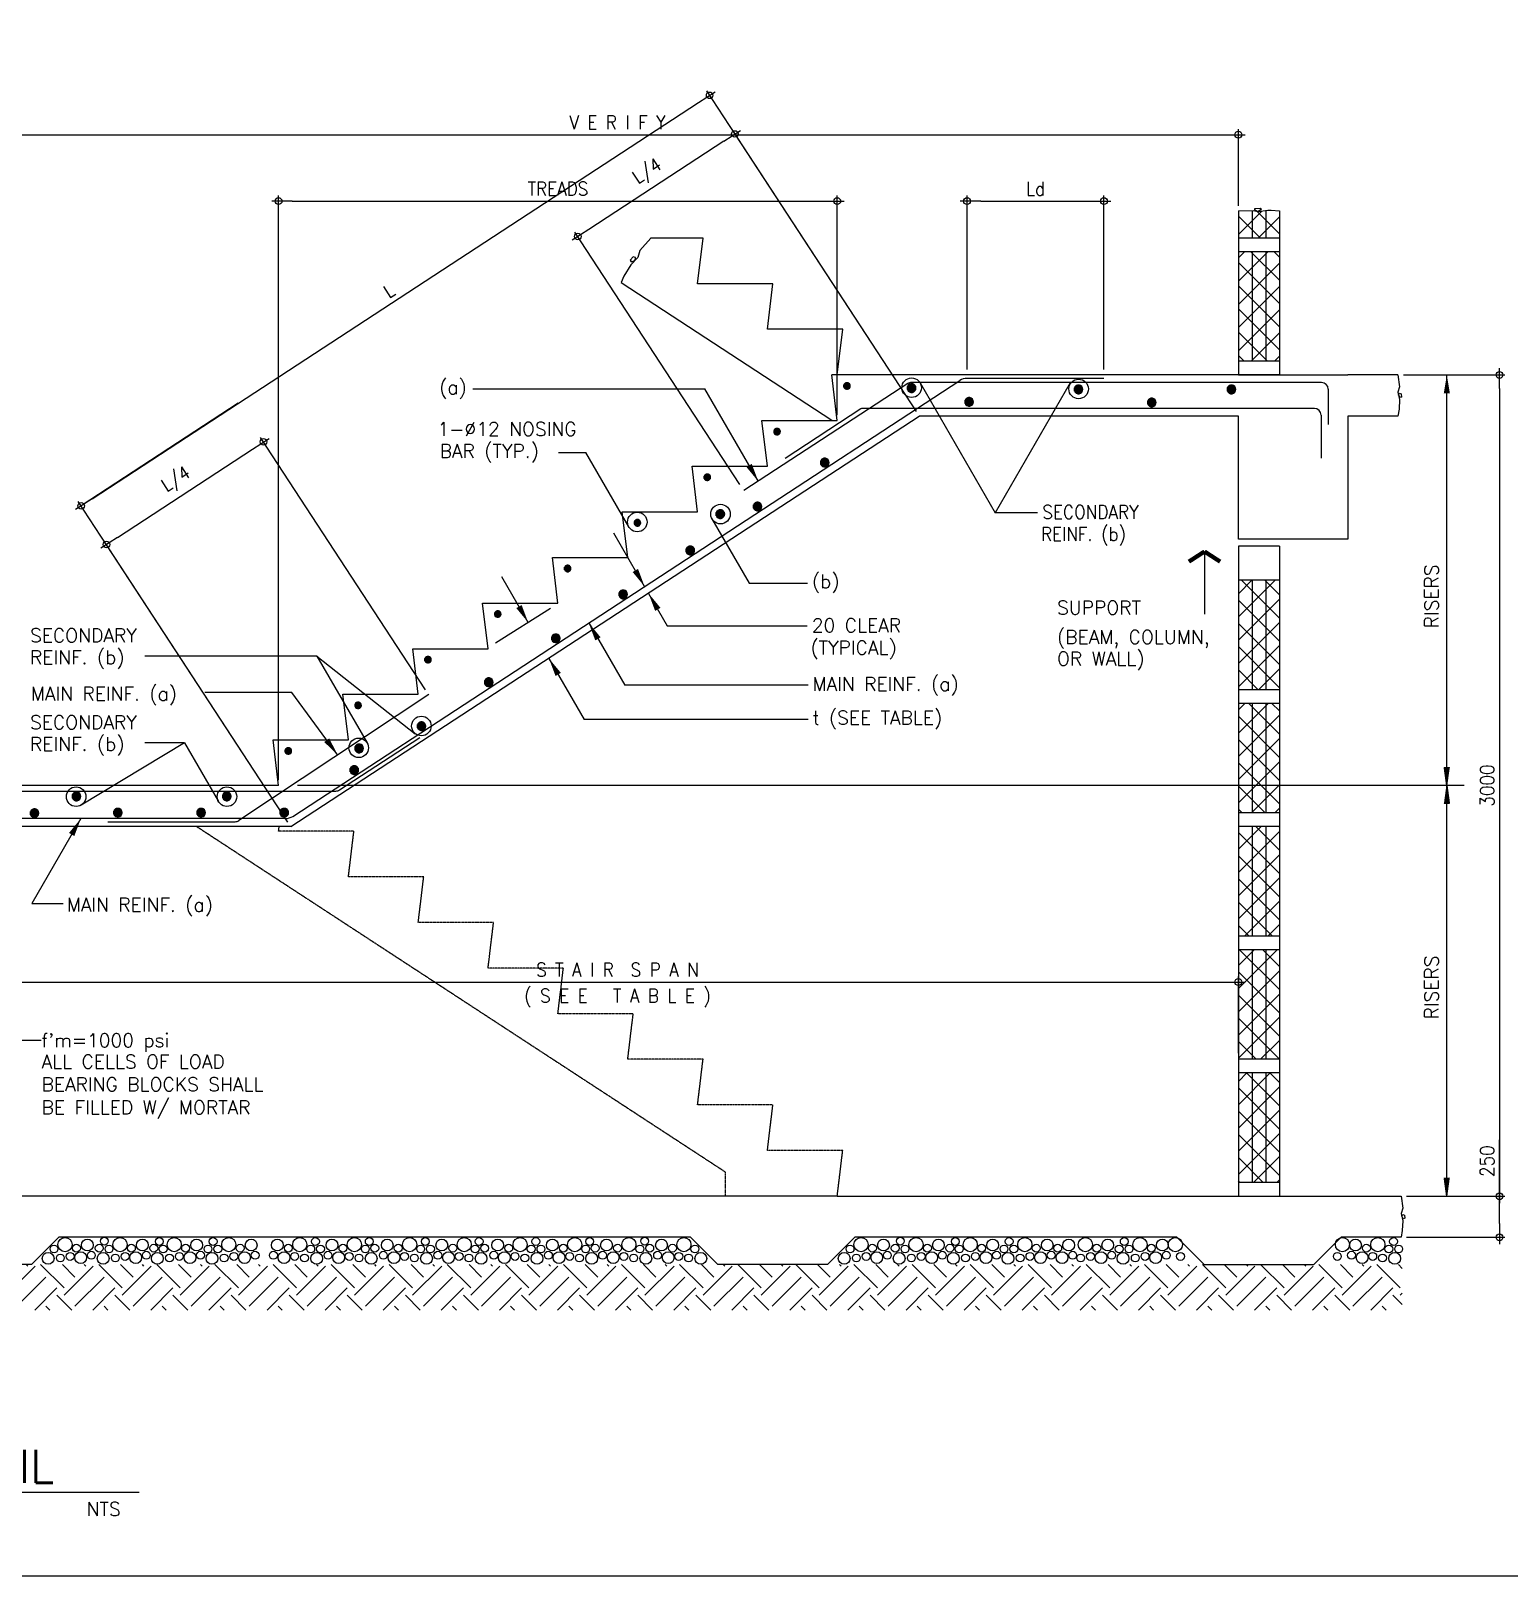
# Model space of a CAD drawing. Header units: millimetres. Extents: x 0 to 89962, y 0 to 53181.
# Drawn here: x 48601 to 75585, y 0 to 28218 of the extents above; entities that cross this region are included whole.
import ezdxf
from ezdxf.enums import TextEntityAlignment as Align

# ---------------------------------------------------------------- set-up
doc = ezdxf.new("R2010")
doc.units = ezdxf.units.MM
doc.linetypes.add('HIDDEN', pattern=[0.375, 0.25, -0.125])
for name, color, linetype in [('1R', 1, 'Continuous'), ('2Y', 2, 'Continuous'), ('3G', 3, 'Continuous'), ('4C', 4, 'Continuous'), ('7W', 7, 'Continuous'), ('DIM', 8, 'Continuous'), ('SHE', 8, 'Continuous'), ('TG', 3, 'Continuous'), ('TITLE', 7, 'Continuous')]:
    doc.layers.add(name, color=color, linetype=linetype)
doc.styles.add('100CL', font='ROMANS.shx')
doc.styles.add('240CL', font='ROMANS.shx')
doc.styles.add('ROMANS', font='romans.shx', dxfattribs={"width": 0.9})
doc.styles.add('ROMANSIM', font='romans.shx')
doc.dimstyles.new('DIM100', dxfattribs={"dimscale": 100, "dimtxt": 2.5, "dimasz": 2.5, "dimexe": 1, "dimexo": 1, "dimgap": 1, "dimtad": 1, "dimdec": 0, "dimzin": 0, "dimdsep": 46, "dimtxsty": 'ROMANS', "dimblk": 'DIM1', "dimcen": 1, "dimclrd": 8, "dimclre": 8, "dimclrt": 3, "dimadec": 0, "dimazin": 0, "dimtfac": 1, "dimtdec": 0, "dimtofl": 0, "dimtmove": 0, "dimatfit": 3, "dimfxl": 1, "dimtolj": 1, "dimtzin": 0, "dimarcsym": 0})

# ---------------------------------------------------------------- blocks, each defined once
blk = doc.blocks.new('*X8')
at = {"color": 0}
for p, q in [((116849, 102265), (116894, 102310)), ((117777, 101647), (117065, 102359)), ((118109, 101978), (117728, 102359)), ((117777, 101426), (118661, 102310)), ((118440, 102310), (118391, 102359)), ((119545, 101647), (118833, 102359)), ((119877, 101978), (119496, 102359)), ((119545, 101426), (120429, 102310)), ((120208, 102310), (120159, 102359)), ((121313, 101647), (120600, 102359)), ((121644, 101978), (121263, 102359)), ((121313, 101426), (122197, 102310)), ((121976, 102310), (121926, 102359)), ((123081, 101647), (122368, 102359)), ((123412, 101978), (123031, 102359)), ((123081, 101426), (123965, 102310)), ((123744, 102310), (123694, 102359)), ((124849, 101647), (124136, 102359)), ((125180, 101978), (124799, 102359)), ((124849, 101426), (125732, 102310)), ((125511, 102310), (125462, 102359)), ((126616, 101647), (125904, 102359)), ((126948, 101978), (126567, 102359)), ((126616, 101426), (127500, 102310)), ((127279, 102310), (127230, 102359)), ((128384, 101647), (127672, 102359)), ((128716, 101978), (128334, 102359)), ((128384, 101426), (129268, 102310)), ((129047, 102310), (128997, 102359)), ((130152, 101647), (129439, 102359)), ((130483, 101978), (130102, 102359)), ((130152, 101426), (131036, 102310)), ((130815, 102310), (130765, 102359)), ((131920, 101647), (131207, 102359)), ((132251, 101978), (131870, 102359)), ((131920, 101426), (132803, 102310)), ((132583, 102310), (132533, 102359)), ((133687, 101647), (132975, 102359)), ((134019, 101978), (133638, 102359)), ((133687, 101426), (134571, 102310)), ((134350, 102310), (134301, 102359)), ((135455, 101647), (134743, 102359)), ((135787, 101978), (135406, 102359)), ((135455, 101426), (136339, 102310)), ((136118, 102310), (136068, 102359)), ((137223, 101647), (136510, 102359)), ((137554, 101978), (137173, 102359)), ((137223, 101426), (138107, 102310)), ((137886, 102310), (137836, 102359)), ((138991, 101647), (138278, 102359)), ((139322, 101978), (138941, 102359)), ((138991, 101426), (139875, 102310)), ((139654, 102310), (139604, 102359)), ((140758, 101647), (140046, 102359)), ((141090, 101978), (140709, 102359)), ((140758, 101426), (141642, 102310)), ((141421, 102310), (141372, 102359)), ((142526, 101647), (141814, 102359)), ((142858, 101978), (142477, 102359)), ((142526, 101426), (143410, 102310)), ((143189, 102310), (143139, 102359)), ((144294, 101647), (143581, 102359)), ((144625, 101978), (144244, 102359)), ((144294, 101426), (145178, 102310)), ((144957, 102310), (144907, 102359)), ((146062, 101647), (145349, 102359)), ((146393, 101978), (146012, 102359)), ((146062, 101426), (146946, 102310)), ((146725, 102310), (146675, 102359)), ((147830, 101647), (147117, 102359)), ((148161, 101978), (147780, 102359)), ((147830, 101426), (148713, 102310)), ((148492, 102310), (148443, 102359)), ((149597, 101647), (148885, 102359)), ((149929, 101978), (149548, 102359)), ((149597, 101426), (150481, 102310)), ((150260, 102310), (150211, 102359)), ((151365, 101647), (150652, 102359)), ((151697, 101978), (151315, 102359)), ((151365, 101426), (152249, 102310)), ((152028, 102310), (151978, 102359)), ((153133, 101647), (152420, 102359)), ((153464, 101978), (153083, 102359)), ((153133, 101426), (154017, 102310)), ((153796, 102310), (153746, 102359)), ((154901, 101647), (154188, 102359)), ((155232, 101978), (154851, 102359)), ((154901, 101426), (155784, 102310)), ((155563, 102310), (155514, 102359)), ((156668, 101647), (155956, 102359)), ((157000, 101978), (156619, 102359)), ((156668, 101426), (157552, 102310)), ((157331, 102310), (157282, 102359)), ((158436, 101647), (157724, 102359)), ((158768, 101978), (158386, 102359)), ((158436, 101426), (159320, 102310)), ((159099, 102310), (159049, 102359)), ((160204, 101647), (159491, 102359)), ((160535, 101978), (160154, 102359)), ((160204, 101426), (161088, 102310)), ((160867, 102310), (160817, 102359)), ((161972, 101647), (161259, 102359)), ((162303, 101978), (161922, 102359)), ((161972, 101426), (162856, 102310)), ((162635, 102310), (162585, 102359)), ((163739, 101647), (163027, 102359)), ((164071, 101978), (163690, 102359)), ((163739, 101426), (164623, 102310)), ((164402, 102310), (164353, 102359)), ((165507, 101647), (164795, 102359)), ((165571, 102245), (165458, 102359)), ((116849, 101602), (117225, 101978)), ((116882, 100973), (117557, 101647)), ((118109, 101094), (118993, 101978)), ((118650, 100973), (119324, 101647)), ((119877, 101094), (120761, 101978)), ((120418, 100973), (121092, 101647)), ((121644, 101094), (122528, 101978)), ((122186, 100973), (122860, 101647)), ((123412, 101094), (124296, 101978)), ((123954, 100973), (124628, 101647)), ((125180, 101094), (126064, 101978)), ((125721, 100973), (126395, 101647)), ((126948, 101094), (127832, 101978)), ((127489, 100973), (128163, 101647)), ((128716, 101094), (129599, 101978)), ((129257, 100973), (129931, 101647)), ((130483, 101094), (131367, 101978)), ((131025, 100973), (131699, 101647)), ((132251, 101094), (133135, 101978)), ((132792, 100973), (133466, 101647)), ((134019, 101094), (134903, 101978)), ((134560, 100973), (135234, 101647)), ((135787, 101094), (136670, 101978)), ((136328, 100973), (137002, 101647)), ((137554, 101094), (138438, 101978)), ((138096, 100973), (138770, 101647)), ((139322, 101094), (140206, 101978)), ((139863, 100973), (140537, 101647)), ((141090, 101094), (141974, 101978)), ((141631, 100973), (142305, 101647)), ((142858, 101094), (143742, 101978)), ((143399, 100973), (144073, 101647)), ((144625, 101094), (145509, 101978)), ((145167, 100973), (145841, 101647)), ((146393, 101094), (147277, 101978)), ((146935, 100973), (147609, 101647)), ((148161, 101094), (149045, 101978)), ((148702, 100973), (149376, 101647)), ((149929, 101094), (150813, 101978)), ((150470, 100973), (151144, 101647)), ((151697, 101094), (152580, 101978)), ((152238, 100973), (152912, 101647)), ((153464, 101094), (154348, 101978)), ((154006, 100973), (154680, 101647)), ((155232, 101094), (156116, 101978)), ((155773, 100973), (156447, 101647)), ((157000, 101094), (157884, 101978)), ((157541, 100973), (158215, 101647)), ((158768, 101094), (159651, 101978)), ((159309, 100973), (159983, 101647)), ((160535, 101094), (161419, 101978)), ((161077, 100973), (161751, 101647)), ((162303, 101094), (163187, 101978)), ((162844, 100973), (163518, 101647)), ((164071, 101094), (164955, 101978)), ((164612, 100973), (165286, 101647)), ((118010, 100973), (117557, 101426)), ((119777, 100973), (119324, 101426)), ((121545, 100973), (121092, 101426)), ((123313, 100973), (122860, 101426)), ((125081, 100973), (124628, 101426)), ((126848, 100973), (126395, 101426)), ((128616, 100973), (128163, 101426)), ((130384, 100973), (129931, 101426)), ((132152, 100973), (131699, 101426)), ((133919, 100973), (133466, 101426)), ((135687, 100973), (135234, 101426)), ((137455, 100973), (137002, 101426)), ((139223, 100973), (138770, 101426)), ((140991, 100973), (140537, 101426)), ((142758, 100973), (142305, 101426)), ((144526, 100973), (144073, 101426)), ((146294, 100973), (145841, 101426)), ((148062, 100973), (147609, 101426)), ((149829, 100973), (149376, 101426)), ((151597, 100973), (151144, 101426)), ((153365, 100973), (152912, 101426)), ((155133, 100973), (154680, 101426)), ((156900, 100973), (156447, 101426)), ((158668, 100973), (158215, 101426)), ((160436, 100973), (159983, 101426)), ((162204, 100973), (161751, 101426)), ((163971, 100973), (163518, 101426)), ((165571, 101140), (165286, 101426)), ((165507, 101426), (165571, 101490)), ((117347, 100973), (117225, 101094)), ((119114, 100973), (118993, 101094)), ((120882, 100973), (120761, 101094)), ((122650, 100973), (122528, 101094)), ((124418, 100973), (124296, 101094)), ((126185, 100973), (126064, 101094)), ((127953, 100973), (127832, 101094)), ((129721, 100973), (129599, 101094)), ((131489, 100973), (131367, 101094)), ((133257, 100973), (133135, 101094)), ((135024, 100973), (134903, 101094)), ((136792, 100973), (136670, 101094)), ((138560, 100973), (138438, 101094)), ((140328, 100973), (140206, 101094)), ((142095, 100973), (141974, 101094)), ((143863, 100973), (143742, 101094)), ((145631, 100973), (145509, 101094)), ((147399, 100973), (147277, 101094)), ((149166, 100973), (149045, 101094)), ((150934, 100973), (150813, 101094)), ((152702, 100973), (152580, 101094)), ((154470, 100973), (154348, 101094)), ((156238, 100973), (156116, 101094)), ((158005, 100973), (157884, 101094)), ((159773, 100973), (159651, 101094)), ((161541, 100973), (161419, 101094)), ((163309, 100973), (163187, 101094)), ((165076, 100973), (164955, 101094))]:
    blk.add_line(p, q, dxfattribs=at)
blk = doc.blocks.new('DIM1')
at = {"color": 0}
blk.add_line((-1, 0), (0.5, 0), dxfattribs=at)
at = {"color": 3}
blk.add_circle((0, 0), 0.25, dxfattribs=at)
blk = doc.blocks.new('*D54')
at = {"layer": 'DEFPOINTS', "color": 0, "transparency": 16777216}
for p in [(70643, 26322), (47973, 24935), (70643, 24921)]:
    blk.add_point(p, dxfattribs=at)
at = {"layer": 'DIM', "color": 8, "lineweight": -2, "transparency": 16777216}
for p, q in [((47973, 25035), (47973, 26422)), ((48223, 26322), (70393, 26322)), ((70643, 25021), (70643, 26422))]:
    blk.add_line(p, q, dxfattribs=at)
at = {"layer": 'DIM', "color": 8, "lineweight": -2, "transparency": 16777216, "xscale": 250, "yscale": 250, "zscale": 250, "rotation": 180}
blk.add_blockref('DIM1', (47973, 26322), dxfattribs=at)
at = {"layer": 'DIM', "color": 8, "lineweight": -2, "transparency": 16777216, "xscale": 250, "yscale": 250, "zscale": 250}
blk.add_blockref('DIM1', (70643, 26322), dxfattribs=at)
at = {"layer": 'DIM', "color": 3, "transparency": 16777216, "insert": (59308, 26547), "char_height": 250, "attachment_point": 5, "style": 'ROMANS'}
blk.add_mtext('\\A1;V E R I F Y', dxfattribs=at)
blk = doc.blocks.new('*D55')
at = {"layer": 'DEFPOINTS', "color": 0, "transparency": 16777216}
for p in [(70643, 10849), (47973, 9461), (70643, 9448)]:
    blk.add_point(p, dxfattribs=at)
at = {"layer": 'DIM', "color": 8, "lineweight": -2, "transparency": 16777216}
for p, q in [((47973, 9561), (47973, 10949)), ((48223, 10849), (70393, 10849)), ((70643, 9548), (70643, 10949))]:
    blk.add_line(p, q, dxfattribs=at)
at = {"layer": 'DIM', "color": 8, "lineweight": -2, "transparency": 16777216, "xscale": 250, "yscale": 250, "zscale": 250, "rotation": 180}
blk.add_blockref('DIM1', (47973, 10849), dxfattribs=at)
at = {"layer": 'DIM', "color": 8, "lineweight": -2, "transparency": 16777216, "xscale": 250, "yscale": 250, "zscale": 250}
blk.add_blockref('DIM1', (70643, 10849), dxfattribs=at)
at = {"layer": 'DIM', "color": 3, "transparency": 16777216, "char_height": 250, "attachment_point": 5, "style": 'ROMANS'}
for s, insert in [('\\A1;S T A I R  S P A N', (59308, 11074)), ('\\A1;( S E E   T A B L E )', (59308, 10558))]:
    blk.add_mtext(s, dxfattribs=dict(at, insert=insert))
blk = doc.blocks.new('*X7')
at = {"color": 0}
for p, q in [((72576, 122074), (73695, 123192)), ((72576, 122781), (72988, 123192)), ((73826, 122042), (72676, 123192)), ((73826, 122750), (73383, 123192)), ((72576, 121367), (73826, 122617)), ((73826, 121335), (72576, 122585)), ((72576, 120659), (73826, 121909)), ((73826, 120628), (72576, 121878)), ((72576, 119952), (73826, 121202)), ((73826, 119921), (72576, 121171)), ((73181, 119859), (72576, 120464)), ((73190, 119859), (73826, 120495)), ((72576, 118538), (73481, 119442)), ((72576, 119245), (72773, 119442)), ((72576, 117831), (73826, 119081)), ((73826, 117800), (72576, 119050)), ((73826, 118507), (72891, 119442)), ((73826, 119214), (73598, 119442)), ((72576, 117124), (73826, 118374)), ((73826, 117093), (72576, 118343)), ((72576, 116417), (73826, 117667)), ((73826, 116386), (72576, 117636)), ((73395, 116109), (72576, 116928)), ((72976, 116109), (73826, 116960)), ((72688, 116109), (72576, 116221)), ((73683, 116109), (73826, 116253)), ((72576, 115003), (73266, 115692)), ((72576, 114295), (73826, 115545)), ((73826, 114264), (72576, 115514)), ((73826, 114971), (73105, 115692)), ((73826, 115678), (73812, 115692)), ((72576, 113588), (73826, 114838)), ((73826, 113557), (72576, 114807)), ((72576, 112881), (73826, 114131)), ((73826, 112850), (72576, 114100)), ((73610, 112359), (72576, 113393)), ((72761, 112359), (73826, 113424)), ((72903, 112359), (72576, 112686)), ((73468, 112359), (73826, 112717)), ((72576, 111467), (73052, 111942)), ((72576, 110760), (73759, 111942)), ((73826, 110729), (72612, 111942)), ((73826, 111436), (73319, 111942)), ((72576, 110053), (73826, 111303)), ((73826, 110022), (72576, 111272)), ((72576, 109346), (73826, 110596)), ((73826, 109315), (72576, 110565)), ((72576, 108639), (73826, 109889)), ((73824, 108609), (72576, 109857)), ((73117, 108609), (72576, 109150)), ((73254, 108609), (73826, 109181)), ((72576, 107931), (72837, 108192)), ((72576, 107224), (73544, 108192)), ((73826, 107193), (72827, 108192)), ((73826, 107900), (73534, 108192)), ((72576, 106517), (73826, 107767)), ((73826, 106486), (72576, 107736)), ((72576, 105810), (73826, 107060)), ((73826, 105779), (72576, 107029)), ((72576, 105103), (73826, 106353)), ((73826, 105072), (72576, 106322)), ((73332, 104859), (72576, 105615)), ((73039, 104859), (73826, 105646)), ((72625, 104859), (72576, 104908)), ((73746, 104859), (73826, 104939))]:
    blk.add_line(p, q, dxfattribs=at)
blk = doc.blocks.new('*D61')
at = {"layer": 'DEFPOINTS', "color": 0, "transparency": 16777216}
for p in [(63320, 25110), (63320, 21102), (53122, 14437)]:
    blk.add_point(p, dxfattribs=at)
at = {"layer": 'DIM', "color": 8, "lineweight": -2, "transparency": 16777216}
for p, q in [((53122, 14537), (53122, 25210)), ((63320, 21202), (63320, 25210)), ((53372, 25110), (63070, 25110))]:
    blk.add_line(p, q, dxfattribs=at)
at = {"layer": 'DIM', "color": 8, "lineweight": -2, "transparency": 16777216, "xscale": 250, "yscale": 250, "zscale": 250, "rotation": 180}
blk.add_blockref('DIM1', (53122, 25110), dxfattribs=at)
at = {"layer": 'DIM', "color": 8, "lineweight": -2, "transparency": 16777216, "xscale": 250, "yscale": 250, "zscale": 250}
blk.add_blockref('DIM1', (63320, 25110), dxfattribs=at)
at = {"layer": 'DIM', "color": 3, "transparency": 16777216, "insert": (58221, 25335), "char_height": 250, "attachment_point": 5, "style": 'ROMANS'}
blk.add_mtext('\\A1;TREADS', dxfattribs=at)
blk = doc.blocks.new('*X5')
at = {"color": 0}
for p, q in [((826448, 5090038), (826605, 5090038)), ((826448, 5090034), (826606, 5090034)), ((826448, 5090031), (826606, 5090031)), ((826448, 5090028), (826605, 5090028)), ((826449, 5090044), (826604, 5090044)), ((826449, 5090041), (826605, 5090041)), ((826449, 5090025), (826605, 5090025)), ((826449, 5090022), (826604, 5090022)), ((826450, 5090050), (826603, 5090050)), ((826450, 5090019), (826450, 5090048)), ((826450, 5090047), (826604, 5090047)), ((826450, 5090019), (826604, 5090019)), ((826451, 5090053), (826603, 5090053)), ((826451, 5090016), (826603, 5090016)), ((826451, 5090012), (826603, 5090012)), ((826452, 5090059), (826602, 5090059)), ((826452, 5090056), (826602, 5090056)), ((826452, 5090009), (826602, 5090009)), ((826452, 5090006), (826601, 5090006)), ((826453, 5090062), (826600, 5090062)), ((826454, 5090003), (826600, 5090003)), ((826455, 5090066), (826598, 5090066)), ((826456, 5090000), (826598, 5090000)), ((826457, 5090069), (826597, 5090069)), ((826458, 5089997), (826596, 5089997)), ((826459, 5090072), (826595, 5090072)), ((826459, 5089994), (826594, 5089994)), ((826461, 5090075), (826593, 5090075)), ((826461, 5089991), (826592, 5089991)), ((826462, 5090078), (826591, 5090078)), ((826462, 5089988), (826462, 5090078)), ((826463, 5089988), (826591, 5089988)), ((826464, 5090081), (826589, 5090081)), ((826465, 5089984), (826589, 5089984)), ((826466, 5090084), (826587, 5090084)), ((826467, 5089981), (826586, 5089981)), ((826470, 5090088), (826584, 5090088)), ((826471, 5089978), (826583, 5089978)), ((826474, 5090091), (826580, 5090091)), ((826475, 5089975), (826475, 5090092)), ((826475, 5089975), (826579, 5089975)), ((826477, 5090094), (826576, 5090094)), ((826478, 5089972), (826575, 5089972)), ((826481, 5090097), (826573, 5090097)), ((826482, 5089969), (826572, 5089969)), ((826485, 5090100), (826569, 5090100)), ((826486, 5089966), (826568, 5089966)), ((826488, 5089964), (826488, 5090102)), ((826490, 5090103), (826563, 5090103)), ((826493, 5089962), (826561, 5089962)), ((826499, 5090106), (826555, 5090106)), ((826500, 5089960), (826500, 5090107)), ((826501, 5089959), (826552, 5089959)), ((826507, 5090109), (826546, 5090109)), ((826510, 5089956), (826544, 5089956)), ((826513, 5089955), (826513, 5090111)), ((826525, 5089955), (826525, 5090111)), ((826538, 5089955), (826538, 5090111)), ((826550, 5089958), (826550, 5090108)), ((826562, 5089963), (826562, 5090103)), ((826575, 5089972), (826575, 5090095)), ((826587, 5089982), (826587, 5090084)), ((826600, 5090004), (826600, 5090063))]:
    blk.add_line(p, q, dxfattribs=at)
blk = doc.blocks.new('DOT')
at = {"color": 2, "linetype": 'Continuous'}
blk.add_polyline3d([(79.375159, 0, 0), (74.588251, 27.147903, 0), (60.804899, 51.021369, 0), (39.687579, 68.740904, 0), (13.783352, 78.169272, 0), (-13.783352, 78.169272, 0), (-39.687579, 68.740904, 0), (-60.804899, 51.021369, 0), (-74.588251, 27.147903, 0), (-79.375159, 0, 0), (-74.588251, -27.147903, 0), (-60.804899, -51.021369, 0), (-39.687579, -68.740904, 0), (-13.783352, -78.169272, 0), (13.783352, -78.169272, 0), (39.687579, -68.740904, 0), (60.804899, -51.021369, 0), (74.588251, -27.147903, 0)], close=True, dxfattribs=at)
at = {"layer": '3G', "xscale": -1}
blk.add_blockref('*X5', (826526.825013, -5090033.242155), dxfattribs=at)
blk = doc.blocks.new('*D53')
at = {"layer": 'DEFPOINTS', "color": 0, "transparency": 16777216}
for p in [(68189, 25110), (65690, 21935), (68189, 21935)]:
    blk.add_point(p, dxfattribs=at)
at = {"layer": 'DIM', "color": 8, "lineweight": -2, "transparency": 16777216}
for p, q in [((65690, 22035), (65690, 25210)), ((68189, 22035), (68189, 25210)), ((65940, 25110), (67939, 25110))]:
    blk.add_line(p, q, dxfattribs=at)
at = {"layer": 'DIM', "color": 8, "lineweight": -2, "transparency": 16777216, "xscale": 250, "yscale": 250, "zscale": 250, "rotation": 180}
blk.add_blockref('DIM1', (65690, 25110), dxfattribs=at)
at = {"layer": 'DIM', "color": 8, "lineweight": -2, "transparency": 16777216, "xscale": 250, "yscale": 250, "zscale": 250}
blk.add_blockref('DIM1', (68189, 25110), dxfattribs=at)
at = {"layer": 'DIM', "color": 3, "transparency": 16777216, "insert": (66939, 25335), "char_height": 250, "attachment_point": 5, "style": 'ROMANS'}
blk.add_mtext('\\A1;Ld', dxfattribs=at)
blk = doc.blocks.new('*X6')
at = {"color": 0}
for p, q in [((160583, 134420), (160606, 134443)), ((160583, 133713), (161306, 134436)), ((161254, 133609), (160583, 134280)), ((161833, 133737), (161144, 134426)), ((161186, 133609), (161833, 134256)), ((160583, 132299), (161477, 133192)), ((160583, 133006), (160770, 133192)), ((161833, 132323), (160964, 133192)), ((161833, 133030), (161671, 133192)), ((161833, 131616), (160583, 132866)), ((160583, 131592), (161833, 132842)), ((161833, 130909), (160583, 132159)), ((160583, 130885), (161833, 132135)), ((161833, 130202), (160583, 131452)), ((160583, 130178), (161833, 131428)), ((161469, 129859), (160583, 130745)), ((160972, 129859), (161833, 130720)), ((160762, 129859), (160583, 130038)), ((161679, 129859), (161833, 130013))]:
    blk.add_line(p, q, dxfattribs=at)
blk = doc.blocks.new('*D56')
at = {"layer": 'DEFPOINTS', "color": 0, "transparency": 16777216}
for p in [(73557, 21935), (73614, 6938), (75410, 6938)]:
    blk.add_point(p, dxfattribs=at)
at = {"layer": 'DIM', "color": 8, "lineweight": -2, "transparency": 16777216}
for p, q in [((73657, 21935), (75510, 21935)), ((75410, 21685), (75410, 7188)), ((73714, 6938), (75510, 6938))]:
    blk.add_line(p, q, dxfattribs=at)
at = {"layer": 'DIM', "color": 8, "lineweight": -2, "transparency": 16777216, "xscale": 250, "yscale": 250, "zscale": 250}
for p, rotation in [((75410, 21935), 90), ((75410, 6938), 270)]:
    blk.add_blockref('DIM1', p, dxfattribs=dict(at, rotation=rotation))
at = {"layer": 'DIM', "color": 3, "transparency": 16777216, "insert": (75185, 14437), "char_height": 250, "attachment_point": 5, "rotation": 90, "style": 'ROMANS'}
blk.add_mtext('\\A1;3000', dxfattribs=at)
blk = doc.blocks.new('ARROW')
at = {"color": 2, "linetype": 'Continuous'}
for q in [(314.784373, 41.442149), (314.784373, -41.442149)]:
    blk.add_line((0, 0), q, dxfattribs=at)
blk = doc.blocks.new('*D51')
at = {"layer": 'DEFPOINTS', "color": 0, "transparency": 16777216}
for p in [(73614, 6938), (75410, 6938), (73614, 6188)]:
    blk.add_point(p, dxfattribs=at)
at = {"layer": 'DIM', "color": 8, "lineweight": -2, "transparency": 16777216}
for p, q in [((75410, 6938), (75410, 7967)), ((73714, 6938), (75510, 6938)), ((75410, 6438), (75410, 6688)), ((73714, 6188), (75510, 6188))]:
    blk.add_line(p, q, dxfattribs=at)
at = {"layer": 'DIM', "color": 8, "lineweight": -2, "transparency": 16777216, "xscale": 250, "yscale": 250, "zscale": 250}
for p, rotation in [((75410, 6938), 90), ((75410, 6188), 270)]:
    blk.add_blockref('DIM1', p, dxfattribs=dict(at, rotation=rotation))
at = {"layer": 'DIM', "color": 3, "transparency": 16777216, "insert": (75185, 7578), "char_height": 250, "attachment_point": 5, "rotation": 90, "style": 'ROMANS'}
blk.add_mtext('\\A1;250', dxfattribs=at)
blk = doc.blocks.new('*D73')
at = {"layer": 'DEFPOINTS', "color": 0, "transparency": 16777216}
for p in [(60991, 27042), (64819, 21186), (53346, 13687)]:
    blk.add_point(p, dxfattribs=at)
at = {"layer": 'DIM', "color": 8, "lineweight": -2, "transparency": 16777216}
for p, q in [((64766, 21266), (60938, 27122)), ((49719, 19675), (60790, 26911)), ((53293, 13767), (49466, 19624))]:
    blk.add_line(p, q, dxfattribs=at)
at = {"layer": 'DIM', "color": 8, "lineweight": -2, "transparency": 16777216, "xscale": 240, "yscale": 240, "zscale": 240}
for p, rotation in [((60991, 27042), 33.16842081994352), ((49518, 19543), 213.1684208199435)]:
    blk.add_blockref('DIM1', p, dxfattribs=dict(at, rotation=rotation))
at = {"layer": 'DIM', "color": 3, "transparency": 16777216, "insert": (55136, 23474), "char_height": 240, "attachment_point": 5, "rotation": 33.1684, "style": 'ROMANS'}
blk.add_mtext('\\A1;L', dxfattribs=at)
blk = doc.blocks.new('*D49')
at = {"layer": 'DEFPOINTS', "color": 0, "transparency": 16777216}
for p in [(52848, 20712), (55858, 16106), (53346, 13687)]:
    blk.add_point(p, dxfattribs=at)
at = {"layer": 'DIM', "color": 8, "lineweight": -2, "transparency": 16777216}
for p, q in [((55806, 16186), (52795, 20793)), ((50180, 18969), (52647, 20581)), ((53293, 13767), (49927, 18918))]:
    blk.add_line(p, q, dxfattribs=at)
at = {"layer": 'DIM', "color": 8, "lineweight": -2, "transparency": 16777216, "xscale": 240, "yscale": 240, "zscale": 240}
for p, rotation in [((52848, 20712), 33.16842081994352), ((49979, 18838), 213.1684208199435)]:
    blk.add_blockref('DIM1', p, dxfattribs=dict(at, rotation=rotation))
at = {"layer": 'DIM', "color": 3, "transparency": 16777216, "insert": (51261, 20008), "char_height": 240, "attachment_point": 5, "rotation": 33.1684, "style": 'ROMANS'}
blk.add_mtext('\\A1;L/4', dxfattribs=at)
blk = doc.blocks.new('*D50')
at = {"layer": 'DEFPOINTS', "color": 0, "transparency": 16777216}
for p in [(58584, 24462), (64819, 21186), (61595, 19855)]:
    blk.add_point(p, dxfattribs=at)
at = {"layer": 'DIM', "color": 8, "lineweight": -2, "transparency": 16777216}
for p, q in [((64766, 21266), (61400, 26417)), ((61251, 26205), (58785, 24593)), ((61542, 19935), (58531, 24542))]:
    blk.add_line(p, q, dxfattribs=at)
at = {"layer": 'DIM', "color": 8, "lineweight": -2, "transparency": 16777216, "xscale": 240, "yscale": 240, "zscale": 240}
for p, rotation in [((61452, 26336), 33.16842081987502), ((58584, 24462), 213.168420819875)]:
    blk.add_blockref('DIM1', p, dxfattribs=dict(at, rotation=rotation))
at = {"layer": 'DIM', "color": 3, "transparency": 16777216, "insert": (59865, 25632), "char_height": 240, "attachment_point": 5, "rotation": 33.1684, "style": 'ROMANS'}
blk.add_mtext('\\A1;L/4', dxfattribs=at)

msp = doc.modelspace()

# ---------------------------------------------------------------- linework, layer by layer
at = {"layer": '1R', "const_width": 78.1}
for points in [[(69739.3, 18525.8), (70025, 18710.5)], [(70310.6, 18525.8), (70025, 18710.5)]]:
    msp.add_lwpolyline(points, dxfattribs=at)
at = {"layer": '1R'}
for centre, radius in [((49023.1, 5973.9), 71.6), ((49223.8, 6052.7), 129.1), ((49431.7, 5988.2), 71.6), ((49632.5, 6045.5), 107.5), ((49704.2, 5859.3), 71.6), ((49847.6, 5988.2), 71.6), ((49940.8, 6117.2), 71.6), ((50026.8, 5973.9), 71.6), ((50227.6, 6052.7), 129.1), ((50435.5, 5988.2), 71.6), ((50636.2, 6045.5), 107.5), ((50707.9, 5859.3), 71.6), ((50844.2, 5988.2), 71.6), ((50944.5, 6110), 71.6), ((51016.2, 5973.9), 71.6), ((51217, 6052.7), 129.1), ((51424.9, 5988.2), 71.6), ((51625.6, 6045.5), 107.5), ((51697.3, 5859.3), 71.6), ((51833.5, 5973.9), 71.6), ((51926.7, 6110), 71.6), ((52012.8, 5973.9), 71.6), ((52213.5, 6052.7), 129.1), ((52421.4, 5988.2), 71.6), ((52622.2, 6045.5), 107.5), ((52693.9, 5859.3), 71.6), ((53028.1, 5859.3), 71.6), ((53099.8, 6045.5), 107.5), ((53300.6, 5988.2), 71.6), ((53508.5, 6052.7), 129.1), ((53709.2, 5973.9), 71.6), ((53795.3, 6110), 71.6), ((53888.5, 5973.9), 71.6), ((54024.7, 5859.3), 71.6), ((54096.4, 6045.5), 107.5), ((54297.1, 5988.2), 71.6), ((54505.1, 6052.7), 129.1), ((54705.8, 5973.9), 71.6), ((54777.5, 6110), 71.6), ((54877.8, 5988.2), 71.6), ((55034, 5859.3), 71.6), ((55105.7, 6045.5), 107.5), ((55306.4, 5988.2), 71.6), ((55514.4, 6052.7), 129.1), ((55715.1, 5973.9), 71.6), ((55801.1, 6110), 71.6), ((55894.3, 5973.9), 71.6), ((56030.6, 5859.3), 71.6), ((56102.3, 6045.5), 107.5), ((56303, 5988.2), 71.6), ((56510.9, 6052.7), 129.1), ((56711.7, 5973.9), 71.6), ((56783.3, 6110), 71.6), ((56883.7, 5988.2), 71.6), ((57051.3, 5859.3), 71.6), ((57123, 6045.5), 107.5), ((57323.7, 5988.2), 71.6), ((57531.6, 6052.7), 129.1), ((57732.4, 5973.9), 71.6), ((57818.4, 6110), 71.6), ((57911.6, 5973.9), 71.6), ((58047.8, 5859.3), 71.6), ((58119.5, 6045.5), 107.5), ((58320.3, 5988.2), 71.6), ((58528.2, 6052.7), 129.1), ((58728.9, 5973.9), 71.6), ((58800.6, 6110), 71.6), ((58901, 5988.2), 71.6), ((59037.2, 5859.3), 71.6), ((59108.9, 6045.5), 107.5), ((59309.7, 5988.2), 71.6), ((59517.6, 6052.7), 129.1), ((59718.3, 5973.9), 71.6), ((59804.3, 6117.2), 71.6), ((59897.6, 5988.2), 71.6), ((60041, 5859.3), 71.6), ((60112.7, 6045.5), 107.5), ((60313.4, 5988.2), 71.6), ((60521.3, 6052.7), 129.1), ((60722.1, 5973.9), 71.6), ((63554.6, 5973.9), 71.6), ((63755.3, 6052.7), 129.1), ((63963.2, 5988.2), 71.6), ((64164, 6045.5), 107.5), ((64235.7, 5859.3), 71.6), ((64379.1, 5988.2), 71.6), ((64472.3, 6117.2), 71.6), ((64558.3, 5973.9), 71.6), ((64759.1, 6052.7), 129.1), ((64967, 5988.2), 71.6), ((65167.7, 6045.5), 107.5), ((65239.4, 5859.3), 71.6), ((65375.7, 5988.2), 71.6), ((65476, 6110), 71.6), ((65547.7, 5973.9), 71.6), ((65748.5, 6052.7), 129.1), ((65956.4, 5988.2), 71.6), ((66157.1, 6045.5), 107.5), ((66228.8, 5859.3), 71.6), ((66365, 5973.9), 71.6), ((66458.3, 6110), 71.6), ((66544.3, 5973.9), 71.6), ((66745, 6052.7), 129.1), ((66952.9, 5988.2), 71.6), ((67153.7, 6045.5), 107.5), ((67225.4, 5859.3), 71.6), ((67345.6, 5988.2), 71.6), ((67546.3, 6045.5), 107.5), ((67618, 5859.3), 71.6), ((67850.2, 6052.7), 129.1), ((68058.2, 5988.2), 71.6), ((68258.9, 6045.5), 107.5), ((68330.6, 5859.3), 71.6), ((68466.8, 5973.9), 71.6), ((68560, 6110), 71.6), ((68646.1, 5973.9), 71.6), ((68846.8, 6052.7), 129.1), ((69054.7, 5988.2), 71.6), ((69255.5, 6045.5), 107.5), ((69327.2, 5859.3), 71.6), ((69493.5, 6052.7), 129.1), ((72542.4, 6052.7), 129.1), ((72708.7, 5859.3), 71.6), ((72780.4, 6045.5), 107.5), ((72981.1, 5988.2), 71.6), ((73189.1, 6052.7), 129.1), ((73389.8, 5973.9), 71.6), ((73475.8, 6110), 71.6), ((73569, 5973.9), 71.6), ((48915.5, 5802), 107.5), ((49137.8, 5809.1), 71.6), ((49317, 5837.8), 71.6), ((49510.6, 5816.3), 107.5), ((49919.3, 5802), 107.5), ((50141.5, 5809.1), 71.6), ((50320.8, 5837.8), 71.6), ((50514.3, 5816.3), 107.5), ((50908.7, 5802), 107.5), ((51130.9, 5809.1), 71.6), ((51310.2, 5837.8), 71.6), ((51503.7, 5816.3), 107.5), ((51905.2, 5802), 107.5), ((52127.5, 5809.1), 71.6), ((52306.7, 5837.8), 71.6), ((52500.3, 5816.3), 107.5), ((53221.7, 5816.3), 107.5), ((53415.3, 5837.8), 71.6), ((53594.5, 5809.1), 71.6), ((53816.8, 5802), 107.5), ((54218.3, 5816.3), 107.5), ((54411.8, 5837.8), 71.6), ((54591.1, 5809.1), 71.6), ((54813.3, 5802), 107.5), ((55227.6, 5816.3), 107.5), ((55421.2, 5837.8), 71.6), ((55600.4, 5809.1), 71.6), ((55822.6, 5802), 107.5), ((56224.1, 5816.3), 107.5), ((56417.7, 5837.8), 71.6), ((56597, 5809.1), 71.6), ((56819.2, 5802), 107.5), ((57244.8, 5816.3), 107.5), ((57438.4, 5837.8), 71.6), ((57617.7, 5809.1), 71.6), ((57839.9, 5802), 107.5), ((58241.4, 5816.3), 107.5), ((58435, 5837.8), 71.6), ((58614.2, 5809.1), 71.6), ((58836.5, 5802), 107.5), ((59230.8, 5816.3), 107.5), ((59424.4, 5837.8), 71.6), ((59603.6, 5809.1), 71.6), ((59825.9, 5802), 107.5), ((60234.5, 5816.3), 107.5), ((60428.1, 5837.8), 71.6), ((60607.3, 5809.1), 71.6), ((60829.6, 5802), 107.5), ((63447, 5802), 107.5), ((63669.3, 5809.1), 71.6), ((63848.5, 5837.8), 71.6), ((64042.1, 5816.3), 107.5), ((64450.8, 5802), 107.5), ((64673, 5809.1), 71.6), ((64852.3, 5837.8), 71.6), ((65045.8, 5816.3), 107.5), ((65440.2, 5802), 107.5), ((65662.4, 5809.1), 71.6), ((65841.7, 5837.8), 71.6), ((66035.2, 5816.3), 107.5), ((66436.7, 5802), 107.5), ((66659, 5809.1), 71.6), ((66838.2, 5837.8), 71.6), ((67031.8, 5816.3), 107.5), ((67424.4, 5816.3), 107.5), ((67764.2, 5809.1), 71.6), ((67943.4, 5837.8), 71.6), ((68137, 5816.3), 107.5), ((68538.5, 5802), 107.5), ((68760.8, 5809.1), 71.6), ((68940, 5837.8), 71.6), ((69133.6, 5816.3), 107.5), ((69586.7, 5837.8), 71.6), ((72449.2, 5837.8), 71.6), ((72902.3, 5816.3), 107.5), ((73095.9, 5837.8), 71.6), ((73275.1, 5809.1), 71.6), ((73497.4, 5802), 107.5)]:
    msp.add_circle(centre, radius, dxfattribs=at)
at = {"layer": '2Y'}
for p, q in [((70643, 24934.8), (70643, 21935.4)), ((70893, 24934.8), (70893, 24434.9)), ((71142.9, 24934.8), (71142.9, 24434.9)), ((71392.9, 24934.8), (71392.9, 21935.4)), ((60870.9, 24434.9), (59909.5, 24434.9)), ((60771, 23601.8), (60870.9, 24434.9)), ((71392.9, 24434.9), (70643, 24434.9)), ((71392.9, 24185), (70643, 24185)), ((70893, 24185), (70893, 22185.4)), ((71142.9, 24185), (71142.9, 22185.4)), ((63224.6, 21102.2), (59375.6, 23618)), ((62145.7, 23601.8), (60771, 23601.8)), ((62045.7, 22768.6), (62145.7, 23601.8)), ((63420.5, 22768.6), (62045.7, 22768.6)), ((63320.5, 21935.4), (63420.5, 22768.6)), ((71392.9, 22185.4), (70643, 22185.4)), ((70643, 21935.4), (63220.5, 21935.4)), ((63320.5, 21102.2), (63220.5, 21935.4)), ((71392.9, 21935.4), (70643, 21935.4)), ((70643, 21935.4), (72642.6, 21935.4)), ((73556.9, 21935.4), (72642.6, 21935.4)), ((53345.8, 13687), (64818.5, 21185.6)), ((70643, 21185.6), (64818.5, 21185.6)), ((70643, 18936), (70643, 21185.6)), ((73556.9, 21185.6), (72642.6, 21185.6)), ((72642.6, 21185.6), (72642.6, 18936)), ((61945.7, 21102.2), (63320.5, 21102.2)), ((62045.7, 20269.1), (61945.7, 21102.2)), ((60671, 20269.1), (62045.7, 20269.1)), ((60771, 19435.9), (60671, 20269.1)), ((59496.2, 18602.7), (59396.2, 19435.9)), ((59396.2, 19435.9), (60771, 19435.9)), ((72642.6, 18936), (70643, 18936)), ((70025, 18710.5), (70025, 17567.1)), ((70643, 18811), (70643, 6938.3)), ((71392.9, 18811), (70643, 18811)), ((71392.9, 18811), (71392.9, 6938.3)), ((58121.5, 18602.7), (59496.2, 18602.7)), ((58221.5, 17769.6), (58121.5, 18602.7)), ((71392.9, 18186.1), (70643, 18186.1)), ((70893, 18186.1), (70893, 16186.5)), ((71142.9, 18186.1), (71142.9, 16186.5)), ((56846.7, 17769.6), (58221.5, 17769.6)), ((56946.7, 16936.4), (56846.7, 17769.6)), ((58088, 17670.9), (57080.2, 17035)), ((55672, 16103.2), (55572, 16936.4)), ((55572, 16936.4), (56946.7, 16936.4)), ((54297.2, 16103.2), (55672, 16103.2)), ((54397.2, 15270), (54297.2, 16103.2)), ((71392.9, 16186.5), (70643, 16186.5)), ((71392.9, 15936.6), (70643, 15936.6)), ((70893, 15936.6), (70893, 13937)), ((71142.9, 15936.6), (71142.9, 13937)), ((53022.5, 15270), (54397.2, 15270)), ((53122.5, 14436.9), (53022.5, 15270)), ((53122.5, 14436.9), (47223.6, 14436.9)), ((71392.9, 13937), (70643, 13937)), ((53345.8, 13687), (47973.5, 13687)), ((71392.9, 13687), (70643, 13687)), ((70893, 13687), (70893, 11687.4)), ((71142.9, 13687), (71142.9, 11687.4)), ((71392.9, 11687.4), (70643, 11687.4)), ((71392.9, 11437.5), (70643, 11437.5)), ((70893, 11437.5), (70893, 9437.8)), ((71142.9, 11437.5), (71142.9, 9437.8)), ((71392.9, 9437.8), (70643, 9437.8)), ((71392.9, 9187.9), (70643, 9187.9)), ((70893, 9187.9), (70893, 7188.3)), ((71142.9, 9187.9), (71142.9, 7188.3)), ((71392.9, 7188.3), (70643, 7188.3)), ((63320.5, 6938.3), (44474.8, 6938.3)), ((48610.8, 5688.6), (49110.7, 6188.5)), ((60642.8, 6188.5), (49110.7, 6188.5)), ((61142.7, 5688.6), (60642.8, 6188.5)), ((63142.3, 5688.6), (63642.2, 6188.5)), ((69518.2, 6188.5), (63642.2, 6188.5)), ((70018.1, 5688.6), (69518.2, 6188.5)), ((72017.7, 5688.6), (72517.6, 6188.5)), ((73613.6, 6188.5), (72517.6, 6188.5)), ((48610.8, 5688.6), (46611.2, 5688.6)), ((63142.3, 5688.6), (61142.7, 5688.6)), ((70018.1, 5688.6), (72017.7, 5688.6))]:
    msp.add_line(p, q, dxfattribs=at)
for points in [[(70643, 24934.8), (70911.2, 24941.2), (71003.9, 24919.4), (71178.4, 24946.6), (71243.8, 24946.6), (71392.9, 24934.8)], [(70987.4, 24923.3), (70943.9, 24948.9), (70946.6, 24973.2), (71043.8, 24981.3), (71068.1, 24962.4), (71041.1, 24943.5), (71003.9, 24919.4)], [(59915, 24434.9), (59719.6, 24208.6), (59681.9, 24077.7), (59549.7, 23948.7), (59426.6, 23741.9), (59375.6, 23621.6)], [(59633, 24029.9), (59635.6, 24081.7), (59592.1, 24089.3), (59542, 24028.6), (59558.3, 24000.6), (59595.2, 24014.6), (59633, 24029.9)], [(73556.9, 21935.4), (73586.3, 21715.9), (73556.6, 21619.4), (73586.3, 21485.9), (73578.9, 21307.8), (73556.9, 21185.6)], [(73567.6, 21570), (73587, 21603.2), (73617.1, 21590.3), (73623.5, 21532.3), (73602, 21521.6), (73584.8, 21545.2), (73567.6, 21570)], [(63320.5, 6938.3), (73613.6, 6938.3), (73643, 6718.8), (73613.3, 6622.4), (73643, 6488.8), (73635.6, 6310.7), (73613.6, 6188.5)], [(73624.3, 6572.9), (73643.7, 6606.1), (73673.8, 6593.2), (73680.3, 6535.2), (73658.8, 6524.5), (73641.6, 6548.1), (73624.3, 6572.9)]]:
    msp.add_lwpolyline(points, dxfattribs=at)
at = {"layer": '3G'}
msp.add_line((70643, 21185.6), (70634.8, 21185.6), dxfattribs=at)
at = {"layer": '4C'}
for p, q in [((53379.6, 13874.5), (65558, 21834.2)), ((64606.6, 21777.5), (61615.8, 19822.8)), ((72163.1, 21797.1), (64672.4, 21797.1)), ((68189.1, 21873.4), (65689.6, 21873.4)), ((72283.4, 21676.8), (72283.4, 21031.3)), ((63750.2, 21314.1), (62369.5, 20411.7)), ((72031.4, 21323.9), (63783.1, 21323.9)), ((72151.7, 21203.6), (72151.7, 20417.4)), ((55862.7, 16099.1), (52395.3, 13796.2)), ((54233.5, 14356.5), (55700.8, 15315.5)), ((47348.6, 14336.9), (54167.7, 14336.9)), ((53248, 13835.3), (47373.6, 13835.3)), ((50006.9, 13776.7), (52329.5, 13776.7))]:
    msp.add_line(p, q, dxfattribs=at)
for centre, radius, start, end in [((64672.4, 21676.8), 120.3, 90, 123.16842), ((65689.6, 21632.8), 240.5, 90, 123.16842), ((72163.1, 21676.8), 120.3, 0, 90), ((63783.1, 21263.7), 60.1, 90, 123.16842), ((72031.4, 21203.6), 120.3, 0, 90), ((54167.7, 14457.2), 120.3, 270, 303.16842), ((53248, 14075.8), 240.5, 270, 303.16842), ((52329.5, 13896.9), 120.3, 270, 303.16842)]:
    msp.add_arc(centre, radius, start, end, dxfattribs=at)
at = {"layer": '7W', "color": 8}
for p, q in [((64833.5, 21791.3), (66202.8, 19419.5)), ((67572.2, 21791.3), (66202.8, 19419.5)), ((74448.5, 6938.3), (74448.5, 21935.4)), ((56671.3, 21683.8), (60902.4, 21683.8)), ((61880.3, 19990), (60902.4, 21683.8)), ((58233.1, 20521.6), (58729.9, 20521.6)), ((59515.8, 19160.4), (58729.9, 20521.6)), ((61034.2, 19304.9), (61711.7, 18131.3)), ((66974.4, 19419.5), (66202.8, 19419.5)), ((59803.5, 18072.1), (59241.2, 19046)), ((57679.4, 17413.7), (57196.8, 18249.7)), ((61711.7, 18131.3), (62777.4, 18131.3)), ((59875.8, 17946.7), (60216.9, 17356)), ((58783.4, 17407.7), (59441.3, 16268.1)), ((60216.9, 17356), (62770.6, 17356)), ((53823.4, 16802), (50678, 16802)), ((53823.4, 16802), (55617.9, 15383.8)), ((53823.4, 16802), (54739.8, 15214.8)), ((58057.7, 16758.4), (58702.2, 15642.2)), ((53361.4, 16135.3), (51776.4, 16135.3)), ((54201.1, 14993.7), (53361.4, 16135.3)), ((62792.2, 16268.1), (59441.3, 16268.1)), ((62792.2, 15642.2), (58702.2, 15642.2)), ((51406.1, 15216.3), (49518.9, 14080.9)), ((51406.1, 15216.3), (50678, 15216.3)), ((51406.1, 15216.3), (52024.8, 14144.7)), ((74766.3, 14436.9), (53466.8, 14436.9)), ((49513.5, 13835.3), (48618.2, 12284.5)), ((48618.2, 12284.5), (49190.7, 12284.5)), ((47973.5, 9784.8), (48789.8, 9784.8))]:
    msp.add_line(p, q, dxfattribs=at)
for centre in [(64678.6, 21701.9), (67727.1, 21679.3), (61189.1, 19394.3), (59670.6, 19249.8), (55728.7, 15524.1), (54584.9, 15125.4), (49426.7, 14234.1), (52179.7, 14234.1)]:
    msp.add_circle(centre, 178.8, dxfattribs=at)
for points in [[(74392.2, 21597.9), (74504.7, 21597.9), (74448.5, 21935.4)], [(61760.3, 20310.4), (61662.8, 20254.1), (61880.3, 19990)], [(59683.4, 18392.5), (59586, 18336.3), (59803.5, 18072.1)], [(60093.3, 17682.6), (59995.9, 17626.3), (59875.8, 17946.7)], [(57559.3, 17734.1), (57461.9, 17677.9), (57679.4, 17413.7)], [(59000.8, 17143.5), (58903.4, 17087.2), (58783.4, 17407.7)], [(58275.2, 16494.3), (58177.8, 16438), (58057.7, 16758.4)], [(54046.5, 15298.9), (53955.9, 15232.2), (54201.1, 14993.7)], [(74392.2, 14774.4), (74504.7, 14774.4), (74448.5, 14436.9)], [(74392.2, 14099.4), (74504.7, 14099.4), (74448.5, 14436.9)], [(49296.1, 13571.1), (49393.5, 13514.9), (49513.5, 13835.3)], [(74392.2, 7275.8), (74504.7, 7275.8), (74448.5, 6938.3)]]:
    msp.add_solid(points, dxfattribs=at)
at = {"layer": 'DEFPOINTS'}
msp.add_lwpolyline([(89961.7, 0), (0, 0), (0, 53180.6), (89961.7, 53180.6)], close=True, dxfattribs=at)
at = {"layer": 'DIM'}
msp.add_line((52386.2, 21418.1), (49518.1, 19543.4), dxfattribs=at)
at = {"layer": 'SHE', "linetype": 'HIDDEN'}
for p, q in [((61272.1, 7381.3), (51624.4, 13687)), ((53122.5, 13603.7), (53132.5, 13687)), ((54497.2, 13603.7), (53122.5, 13603.7)), ((54397.2, 12770.5), (54497.2, 13603.7)), ((55771.9, 12770.5), (54397.2, 12770.5)), ((55672, 11937.4), (55771.9, 12770.5)), ((57046.7, 11937.4), (55672, 11937.4)), ((56946.7, 11104.2), (57046.7, 11937.4)), ((58321.4, 11104.2), (56946.7, 11104.2)), ((58221.5, 10271), (58321.4, 11104.2)), ((59596.2, 10271), (58221.5, 10271)), ((59496.2, 9437.8), (59596.2, 10271)), ((60870.9, 9437.8), (59496.2, 9437.8)), ((60771, 8604.7), (60870.9, 9437.8)), ((62145.7, 8604.7), (60771, 8604.7)), ((62045.7, 7771.5), (62145.7, 8604.7)), ((63420.5, 7771.5), (62045.7, 7771.5)), ((63320.5, 6938.3), (63420.5, 7771.5)), ((61272.1, 7381.3), (61272.1, 6938.3))]:
    msp.add_line(p, q, dxfattribs=at)
at = {"layer": 'TITLE', "color": 2}
msp.add_line((38126.8, 1530), (50574.3, 1530), dxfattribs=at)

# ---------------------------------------------------------------- block references
at = {"layer": '1R', "xscale": 0.5998831907345448, "yscale": 0.5998831907345448, "zscale": 0.5998831907345448}
for name, p in [('*X6', (-25688.1, -55715)), ('*X7', (27105.8, -55715)), ('*X8', (-25688.1, -55715))]:
    msp.add_blockref(name, p, dxfattribs=at)
at = {"layer": '2Y', "yscale": -0.9998053179060661, "zscale": 590.435030490863, "rotation": 90}
for p, xscale in [((74448.5, 14436.9), 0.9998053179060661), ((74448.5, 14436.9), -0.9998053179060661), ((74448.5, 6938.3), 0.9998053179060661)]:
    msp.add_blockref('ARROW', p, dxfattribs=dict(at, xscale=xscale))
at = {"layer": '3G'}
for p, xscale, yscale, zscale in [((63497.8, 21733.8), 0.7498539884545607, 0.7498539884545607, 0.7498539884545607), ((64678, 21695.9), 0.9998053179151611, 0.9998053179151611, 0.9998053179151611), ((67723.5, 21671), 0.9998053179151611, 0.9998053179151611, 0.9998053179151611), ((70515.8, 21671), 0.9998053179151611, 0.9998053179151611, 0.9998053179151611), ((65727.6, 21443.1), 0.9998053179151611, 0.9998053179151611, 0.9998053179151611), ((69061.5, 21431.9), 0.9998053179151611, 0.9998053179151611, 0.9998053179151611), ((62223.1, 20900.6), 0.7498539884545607, 0.7498539884545607, 0.7498539884545607), ((63091.2, 20335), 0.9998053179151611, 0.9998053179151611, 0.9998053179151611), ((60948.3, 20067.4), 0.7498539884545607, 0.7498539884545607, 0.7498539884545607), ((61186.2, 19393.6), 0.9998053179151611, 0.9998053179151611, 0.9998053179151611), ((61864.5, 19532.6), 0.9998053179151611, 0.9998053179151611, 0.9998053179151611), ((59673.6, 19234.2), 0.7498539884545607, 0.7498539884545607, 0.7498539884545607), ((60637.8, 18730.3), 0.9998053179151611, 0.9998053179151611, 0.9998053179151611), ((58398.8, 18401.1), 0.7498539884545607, 0.7498539884545607, 0.7498539884545607), ((59411.1, 17927.9), 0.9998053179151611, 0.9998053179151611, 0.9998053179151611), ((57124.1, 17567.9), 0.7498539884545607, 0.7498539884545607, 0.7498539884545607), ((58184.5, 17125.5), 0.9998053179151611, 0.9998053179151611, 0.9998053179151611), ((55849.3, 16734.7), 0.7498539884545607, 0.7498539884545607, 0.7498539884545607), ((56957.8, 16323.2), 0.9998053179151611, 0.9998053179151611, 0.9998053179151611), ((54574.6, 15901.6), 0.7498539884545607, 0.7498539884545607, 0.7498539884545607), ((55731.1, 15520.8), 0.9998053179151611, 0.9998053179151611, 0.9998053179151611), ((53299.8, 15068.4), 0.7498539884545607, 0.7498539884545607, 0.7498539884545607), ((54590.8, 15114.9), 0.9998053179151611, 0.9998053179151611, 0.9998053179151611), ((54504.4, 14718.4), 0.9998053179151611, 0.9998053179151611, 0.9998053179151611), ((49431.4, 14238.6), 0.9998053179151611, 0.9998053179151611, 0.9998053179151611), ((52178.5, 14238.6), 0.9998053179151611, 0.9998053179151611, 0.9998053179151611), ((48667.9, 13932.2), 0.9998053179151611, 0.9998053179151611, 0.9998053179151611), ((50187.5, 13942.2), 0.9998053179151611, 0.9998053179151611, 0.9998053179151611), ((51707.1, 13942.2), 0.9998053179151611, 0.9998053179151611, 0.9998053179151611), ((53226.7, 13942.2), 0.9998053179151611, 0.9998053179151611, 0.9998053179151611)]:
    msp.add_blockref('DOT', p, dxfattribs=dict(at, xscale=xscale, yscale=yscale, zscale=zscale))

# ---------------------------------------------------------------- texts
at = {"layer": 'TG'}
for s, style, p in [('(a)', 'ROMANSIM', (56052.2, 21709.1)), ('1-%%C12 NOSING', 'ROMANSIM', (56023.3, 20947.8)), ('BAR (TYP.)', 'ROMANSIM', (56062.7, 20546)), ('(b)', 'ROMANSIM', (62857.8, 18165.4)), ('SECONDARY ', 'ROMANSIM', (48584.8, 17177.7)), ('20 CLEAR', 'ROMANSIM', (62856.6, 17361.2)), ('(BEAM, COLUMN,', '100CL', (67332.6, 17149.7)), ('REINF. (b)', 'ROMANSIM', (48584.1, 16779.4)), ('(TYPICAL)', 'ROMANSIM', (62830.8, 16956.1)), ('OR WALL)', '100CL', (67332.6, 16754.2)), ('MAIN REINF. (a)', 'ROMANSIM', (62868.1, 16291.1)), ('MAIN REINF. (a)', 'ROMANSIM', (48598.5, 16112.7)), ('t (SEE TABLE)', 'ROMANSIM', (62868.1, 15675.5)), ('SECONDARY ', 'ROMANSIM', (48584.8, 15592)), ('REINF. (b)', 'ROMANSIM', (48584.1, 15193.6)), ('MAIN REINF. (a)', 'ROMANSIM', (49253.7, 12258.9)), ("f'm=1000 psi", 'ROMANSIM', (48789.8, 9784.8)), ('ALL CELLS OF LOAD', 'ROMANSIM', (48795.8, 9394.9)), ('BEARING BLOCKS SHALL', 'ROMANSIM', (48795.8, 8980.5)), ('BE FILLED W/ MORTAR', 'ROMANSIM', (48795.8, 8559.6))]:
    msp.add_text(s, height=250, dxfattribs=dict(at, style=style)).set_placement(p, align=Align.MIDDLE_LEFT)
at = {"layer": 'TG', "style": 'ROMANSIM', "width": 0.9}
for s, p in [('SECONDARY ', (67065.5, 19431.2)), ('REINF. (b)', (67038.4, 19029.5))]:
    msp.add_text(s, height=250, dxfattribs=at).set_placement(p, align=Align.MIDDLE_LEFT)
at = {"layer": 'TG', "style": 'ROMANSIM'}
for p in [(74168.6, 17893.1), (74168.6, 10751.6)]:
    msp.add_text('RISERS', height=250, rotation=90, dxfattribs=at).set_placement(p, align=Align.MIDDLE_CENTER)
at = {"layer": 'TG', "color": 4, "style": '100CL'}
msp.add_text('SUPPORT', height=250, dxfattribs=at).set_placement((67332.6, 17686.3), align=Align.MIDDLE_LEFT)
at = {"layer": 'TITLE', "color": 6, "style": '240CL'}
msp.add_text('TYPICAL STAIR DETAIL ', height=600, dxfattribs=at).set_placement((40461.4, 1704.6))
at = {"layer": 'TITLE', "color": 2, "style": '100CL'}
msp.add_text('NTS', height=250, dxfattribs=at).set_placement((50239.1, 1101.5), align=Align.RIGHT)

# ---------------------------------------------------------------- dimensions: what is measured, and where the dimension line sits
at = {"layer": 'DIM'}
for base, p1, p2, text, picture, middle in [((70643, 26322.3), (47973.5, 24934.8), (70643, 24921.5), 'V E R I F Y', '*D54', (59308.2, 26547.3)), ((63320.5, 25109.8), (53122.5, 14436.9), (63320.5, 21102.2), 'TREADS', '*D61', (58221.5, 25334.8)), ((68189.1, 25109.8), (65689.6, 21935.4), (68189.1, 21935.4), 'Ld', '*D53', (66939.3, 25334.8)), ((70643, 10848.9), (47973.5, 9461.5), (70643, 9448.1), 'S T A I R  S P A N\\X( S E E   T A B L E )', '*D55', (59308.2, 10848.9))]:
    dim = msp.add_linear_dim(base=base, p1=p1, p2=p2, text=text, dimstyle='DIM100', dxfattribs=at)
    dim.commit()
    dim.dimension.update_dxf_attribs({"geometry": picture, "text_midpoint": middle})
for base, p1, p2, angle, text, picture, middle in [((60990.8, 27042), (53345.8, 13687), (64818.5, 21185.6), 33.16842, 'L', '*D73', (55136.3, 23473.5)), ((58583.9, 24461.5), (64818.5, 21185.6), (61594.8, 19854.9), 213.16842, 'L/4', '*D50', (59865.5, 25632.3)), ((52847.6, 20712.2), (53345.8, 13687), (55858.4, 16105.6), 33.16842, 'L/4', '*D49', (51260.9, 20008.3))]:
    dim = msp.add_linear_dim(base=base, p1=p1, p2=p2, angle=angle, text=text, dimstyle='DIM100', override={"dimscale": 96}, dxfattribs=at)
    dim.commit()
    dim.dimension.update_dxf_attribs({"geometry": picture, "text_midpoint": middle})
for p1, text, picture, middle in [((73556.9, 21935.4), '3000', '*D56', (75184.9, 14436.9)), ((73613.6, 6188.5), '250', '*D51', (75184.9, 7577.6))]:
    dim = msp.add_linear_dim(base=(75409.9, 6938.3), p1=p1, p2=(73613.6, 6938.3), angle=90, text=text, dimstyle='DIM100', dxfattribs=at)
    dim.commit()
    dim.dimension.update_dxf_attribs({"geometry": picture, "text_midpoint": middle})

doc.saveas('drawing.dxf')
